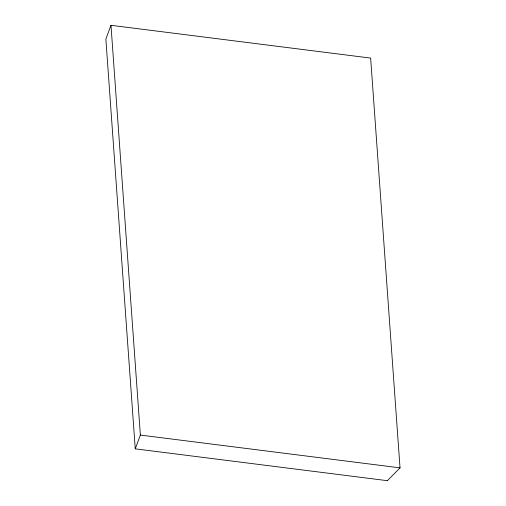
<?xml version="1.0" encoding="UTF-8"?>
<svg xmlns="http://www.w3.org/2000/svg" width="506" height="506" viewBox="0 0 506 506"><rect width="100%" height="100%" fill="white"/><g stroke="black" fill="none" stroke-linecap="round" stroke-linejoin="round"><path stroke-width="0.76" d="M387.406 480.675L400.025 467.86L370.639 58.082L110.985 25.3L105.862 39.07L135.247 448.841L387.514 480.7M135.247 448.841L140.371 435.078L110.985 25.3M140.371 435.078L400.138 467.873"/></g></svg>
